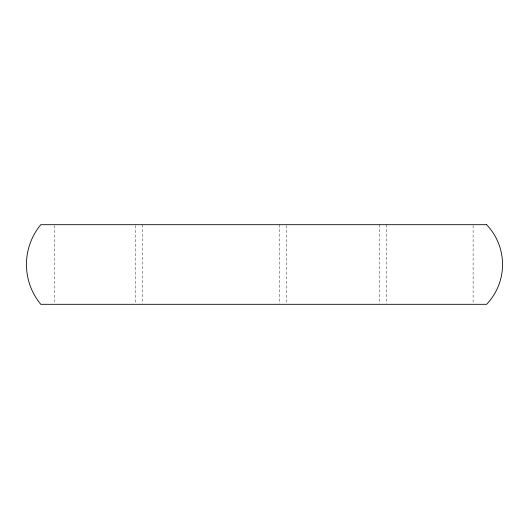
<?xml version="1.0" encoding="UTF-8"?>
<svg xmlns="http://www.w3.org/2000/svg" width="529" height="529" viewBox="0 0 529 529"><rect width="100%" height="100%" fill="white"/><g stroke="black" fill="none" stroke-linecap="round" stroke-linejoin="round"><path stroke-width="0.4" stroke-dasharray="2.65 1.98" d="M473.118 225.513L473.118 303.487M386.567 224.693L386.567 303.487M379.67 224.693L379.67 303.487M286.229 225.513L286.229 303.487M279.332 224.693L279.332 303.487M142.394 224.693L142.394 303.487M135.497 225.513L135.497 303.487M54.289 225.513L54.289 303.487"/><path stroke-width="0.79" d="M486.627 224.693L40.779 224.693A62.455 62.455 0 0 0 40.779 304.307L486.627 304.307A57.721 57.721 0 0 0 486.627 224.693"/></g></svg>
